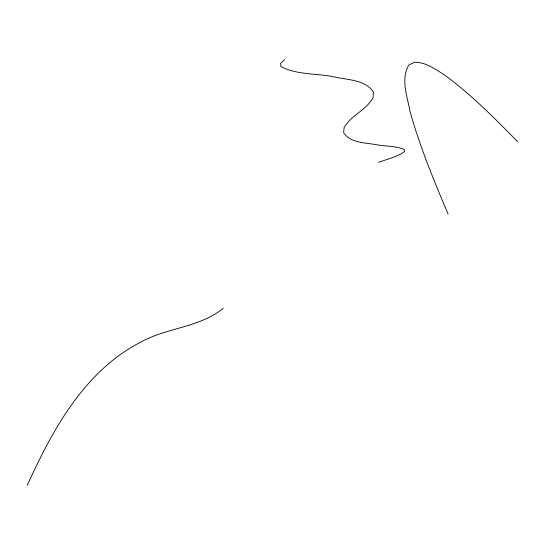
<?xml version="1.0" encoding="UTF-8"?>
<svg xmlns="http://www.w3.org/2000/svg" width="545" height="545" viewBox="0 0 545 545"><rect width="100%" height="100%" fill="white"/><g stroke="black" fill="none" stroke-linecap="round" stroke-linejoin="round"><path stroke-width="0.82" d="M27.25 485.37C52.374 430.073 84.148 371.411 140.242 342.389C166.532 327.62 199.436 327.668 223.286 308.354M284.565 59.63L280.634 63.445L280.9 66.483C296.589 75.087 316.638 73.214 333.881 76.852C347.083 79.992 365.286 79.441 373.448 92.125L373.018 97.746C366.26 110.26 351.205 115.165 344.161 127.448L343.609 132.653C350.789 143.539 366.192 142.558 377.658 144.929C386.494 146.367 395.881 145.944 404.24 149.473L404.581 151.435L400.902 154.106L392.455 157.662L378.503 162.308M517.75 141.816C494.676 118.313 471.418 94.721 444.809 75.169C435.51 69.324 425.904 62.089 414.398 62.253L408.893 65.005C400.446 79.134 407.347 96.451 409.997 111.309C419.773 146.585 433.847 180.456 448.133 214.096"/></g></svg>
